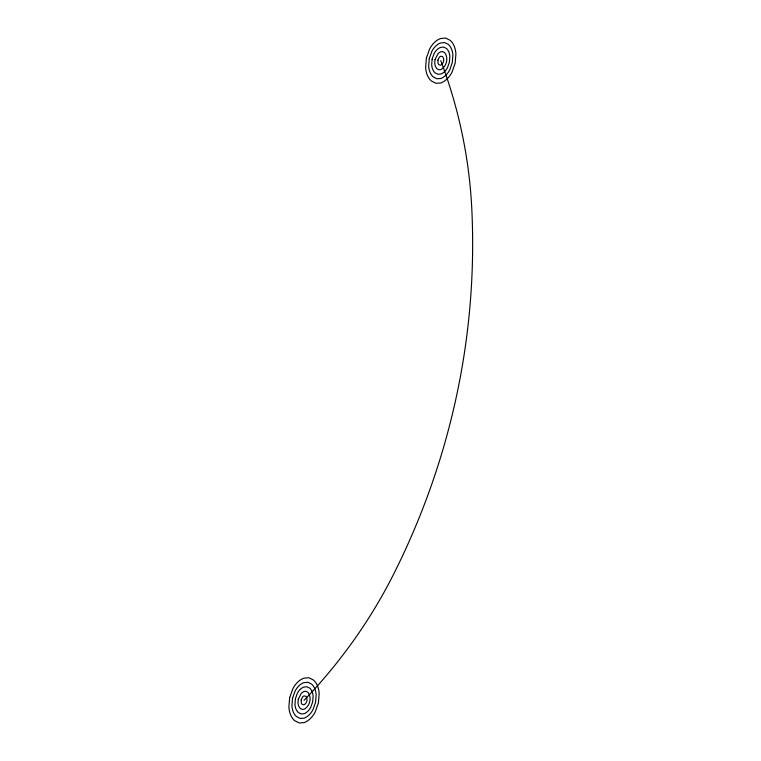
<?xml version="1.0" encoding="UTF-8"?>
<svg xmlns="http://www.w3.org/2000/svg" width="761" height="761" viewBox="0 0 761 761"><rect width="100%" height="100%" fill="white"/><g stroke="black" fill="none" stroke-linecap="round" stroke-linejoin="round"><path stroke-width="1.14" d="M304.039 700.339A579.521 526.916 1.2 0 0 394.198 573.043A875.492 796.025 1.2 0 0 471.839 209.808A579.521 526.916 1.2 0 0 440.771 60.661M289.665 697.742L288.904 707.036A28.975 26.35 1.2 0 0 290.455 714.493A18.502 16.818 1.2 0 0 294.497 720.581L299.206 722.95L304.153 722.646A19.643 17.864 1.2 0 0 310.783 718.156A28.975 26.35 1.2 0 0 315.292 711.792L318.412 702.926L319.173 693.632A28.975 26.35 1.2 0 0 317.613 686.175A18.502 16.818 1.2 0 0 313.58 680.087L308.871 677.718L303.534 678.279A18.502 16.818 1.2 0 0 297.294 682.512A28.975 26.35 1.2 0 0 292.785 688.876L289.665 697.742M292.538 698.265L291.929 705.694A23.182 21.08 1.2 0 0 293.175 711.659A14.801 13.46 1.2 0 0 296.4 716.529L300.167 718.432L304.124 718.184A15.715 14.288 1.2 0 0 309.432 714.589A23.182 21.08 1.2 0 0 313.037 709.499L315.53 702.403L316.148 694.974A23.182 21.08 1.2 0 0 314.902 689.009A14.801 13.46 1.2 0 0 311.668 684.139L307.901 682.246L303.639 682.693A14.801 13.46 1.2 0 0 298.645 686.08A23.182 21.08 1.2 0 0 295.04 691.169L292.538 698.265M295.411 698.779L294.954 704.353A17.389 15.81 1.2 0 0 295.886 708.833A11.101 10.093 1.2 0 0 298.312 712.477L301.137 713.904L304.105 713.723A11.786 10.721 1.2 0 0 308.081 711.031A17.389 15.81 1.2 0 0 310.783 707.207L312.657 701.889L313.113 696.315A17.389 15.81 1.2 0 0 312.181 691.835A11.101 10.093 1.2 0 0 309.765 688.191L306.94 686.764L303.734 687.107A11.101 10.093 1.2 0 0 299.986 689.637A17.389 15.81 1.2 0 0 297.285 693.461L295.411 698.779M298.293 699.302L297.979 703.012L298.607 705.999L300.224 708.434L302.107 709.385L304.086 709.262C309.927 706.294 312.115 697.342 307.853 692.234L305.97 691.292L303.839 691.511L301.337 693.204L298.293 699.302M301.166 699.816L301.318 703.164L302.127 704.382L304.058 704.8C306.978 703.316 308.072 698.836 305.941 696.286L303.934 695.925L302.688 696.772L301.166 699.816M426.398 58.074L425.637 67.368A28.975 26.35 1.2 0 0 427.187 74.825A18.502 16.818 1.2 0 0 431.23 80.913L435.939 83.282L440.885 82.978A19.643 17.864 1.2 0 0 447.516 78.488A28.975 26.35 1.2 0 0 452.024 72.124L455.145 63.258L455.906 53.964A28.975 26.35 1.2 0 0 454.346 46.507A18.502 16.818 1.2 0 0 450.312 40.419L445.604 38.05L440.267 38.611A18.502 16.818 1.2 0 0 434.027 42.844A28.975 26.35 1.2 0 0 429.518 49.208L426.398 58.074M429.271 58.597L428.662 66.026A23.182 21.08 1.2 0 0 429.908 71.991A14.801 13.46 1.2 0 0 433.133 76.861L436.9 78.754L440.857 78.516A15.715 14.288 1.2 0 0 446.165 74.92A23.182 21.08 1.2 0 0 449.77 69.831L452.262 62.735L452.881 55.306A23.182 21.08 1.2 0 0 451.634 49.341A14.801 13.46 1.2 0 0 448.4 44.471L444.633 42.568L440.372 43.025A14.801 13.46 1.2 0 0 435.378 46.411A23.182 21.08 1.2 0 0 431.772 51.501L429.271 58.597M432.143 59.111L431.687 64.685A17.389 15.81 1.2 0 0 432.619 69.165A11.101 10.093 1.2 0 0 435.045 72.809L437.87 74.236L440.838 74.055A11.786 10.721 1.2 0 0 444.814 71.363A17.389 15.81 1.2 0 0 447.525 67.539L449.39 62.221L449.846 56.647A17.389 15.81 1.2 0 0 448.914 52.167A11.101 10.093 1.2 0 0 446.498 48.523L443.673 47.096L440.467 47.429A11.101 10.093 1.2 0 0 436.728 49.969A17.389 15.81 1.2 0 0 434.017 53.793L432.143 59.111M435.026 59.634L434.721 63.344L435.34 66.331L436.957 68.766L438.84 69.708L440.819 69.593C446.659 66.626 448.847 57.674 444.586 52.566L442.702 51.615L440.571 51.843L438.07 53.536L435.026 59.634M437.898 60.148L438.051 63.496L438.859 64.714L440.79 65.132C443.711 63.648 444.805 59.168 442.674 56.618L440.667 56.257L439.42 57.104L437.898 60.148"/></g></svg>
